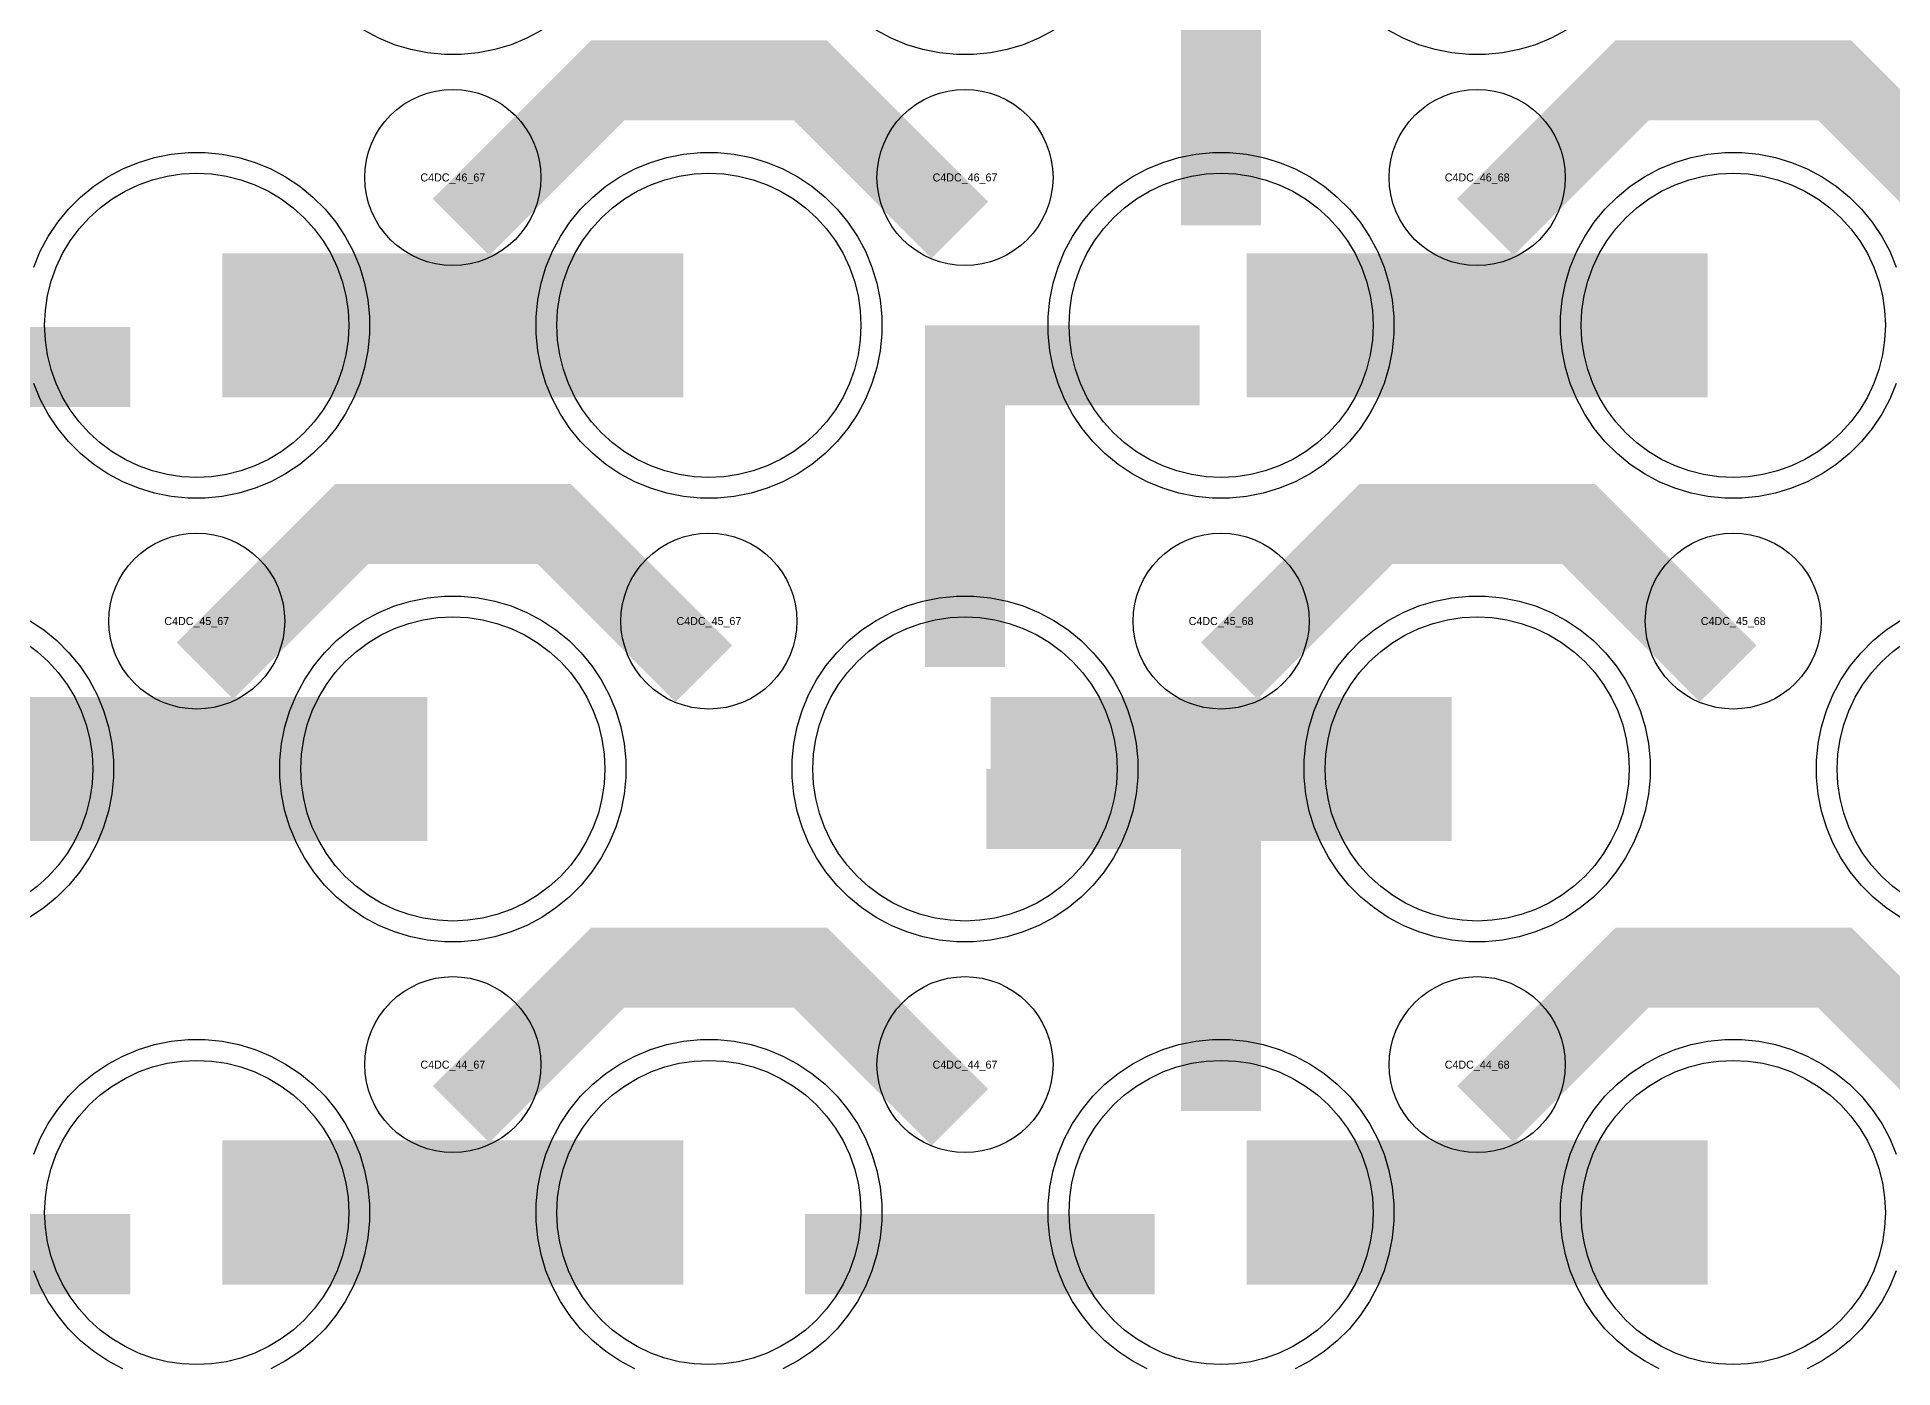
# Model space of a CAD drawing. Extents: x -11880 to 11880, y -14992 to 14992.
# Drawn here: x 9390 to 9970, y -8791 to -8376 of the extents above; entities that cross this region are included whole.
import ezdxf
from ezdxf.enums import TextEntityAlignment as Align

# ---------------------------------------------------------------- set-up
doc = ezdxf.new("R2010")
doc.units = 0
doc.header["$MEASUREMENT"] = 0
for name, color, linetype in [('GDS_775_DT_237', 138, 'CONTINUOUS'), ('RDL1_FS', 34, 'CONTINUOUS'), ('RDL_BS', 160, 'CONTINUOUS')]:
    doc.layers.add(name, color=color, linetype=linetype)

msp = doc.modelspace()

# ---------------------------------------------------------------- linework, layer by layer
at = {"layer": 'RDL1_FS', "color": 241, "true_color": 0xf7abae}
for points in [[(9440, -8513.124), (9435.343, -8512.895), (9430.732, -8512.211), (9426.209, -8511.079), (9421.819, -8509.507), (9417.605, -8507.515), (9413.605, -8505.117), (9409.86, -8502.339), (9406.406, -8499.209), (9403.276, -8495.755), (9400.498, -8492.01), (9398.1, -8488.01), (9396.108, -8483.796), (9394.536, -8479.406), (9393.404, -8474.883), (9392.72, -8470.272), (9392.491, -8465.615), (9392.72, -8460.958), (9393.404, -8456.347), (9394.536, -8451.824), (9396.108, -8447.434), (9398.1, -8443.22), (9400.498, -8439.22), (9403.276, -8435.475), (9406.406, -8432.021), (9409.86, -8428.891), (9413.605, -8426.113), (9417.605, -8423.715), (9421.819, -8421.723), (9426.209, -8420.151), (9430.732, -8419.019), (9435.343, -8418.335), (9440, -8418.106), (9444.657, -8418.335), (9449.268, -8419.019), (9453.791, -8420.151), (9458.181, -8421.723), (9462.395, -8423.715), (9466.395, -8426.113), (9470.14, -8428.891), (9473.594, -8432.021), (9476.724, -8435.475), (9479.502, -8439.22), (9481.9, -8443.22), (9483.892, -8447.434), (9485.464, -8451.824), (9486.596, -8456.347), (9487.28, -8460.958), (9487.509, -8465.615), (9487.28, -8470.272), (9486.596, -8474.883), (9485.464, -8479.406), (9483.892, -8483.796), (9481.9, -8488.01), (9479.502, -8492.01), (9476.724, -8495.755), (9473.594, -8499.209), (9470.14, -8502.339), (9466.395, -8505.117), (9462.395, -8507.515), (9458.181, -8509.507), (9453.791, -8511.079), (9449.268, -8512.211), (9444.657, -8512.895)], [(9600, -8513.124), (9595.343, -8512.895), (9590.732, -8512.211), (9586.209, -8511.079), (9581.819, -8509.507), (9577.605, -8507.515), (9573.605, -8505.117), (9569.86, -8502.339), (9566.406, -8499.209), (9563.276, -8495.755), (9560.498, -8492.01), (9558.1, -8488.01), (9556.108, -8483.796), (9554.536, -8479.406), (9553.404, -8474.883), (9552.72, -8470.272), (9552.491, -8465.615), (9552.72, -8460.958), (9553.404, -8456.347), (9554.536, -8451.824), (9556.108, -8447.434), (9558.1, -8443.22), (9560.498, -8439.22), (9563.276, -8435.475), (9566.406, -8432.021), (9569.86, -8428.891), (9573.605, -8426.113), (9577.605, -8423.715), (9581.819, -8421.723), (9586.209, -8420.151), (9590.732, -8419.019), (9595.343, -8418.335), (9600, -8418.106), (9604.657, -8418.335), (9609.268, -8419.019), (9613.791, -8420.151), (9618.181, -8421.723), (9622.395, -8423.715), (9626.395, -8426.113), (9630.14, -8428.891), (9633.594, -8432.021), (9636.724, -8435.475), (9639.502, -8439.22), (9641.9, -8443.22), (9643.892, -8447.434), (9645.464, -8451.824), (9646.596, -8456.347), (9647.28, -8460.958), (9647.509, -8465.615), (9647.28, -8470.272), (9646.596, -8474.883), (9645.464, -8479.406), (9643.892, -8483.796), (9641.9, -8488.01), (9639.502, -8492.01), (9636.724, -8495.755), (9633.594, -8499.209), (9630.14, -8502.339), (9626.395, -8505.117), (9622.395, -8507.515), (9618.181, -8509.507), (9613.791, -8511.079), (9609.268, -8512.211), (9604.657, -8512.895)], [(9520, -8651.689), (9515.343, -8651.46), (9510.732, -8650.776), (9506.209, -8649.644), (9501.819, -8648.072), (9497.605, -8646.08), (9493.605, -8643.682), (9489.86, -8640.904), (9486.406, -8637.774), (9483.276, -8634.32), (9480.498, -8630.575), (9478.1, -8626.575), (9476.108, -8622.361), (9474.536, -8617.971), (9473.404, -8613.448), (9472.72, -8608.837), (9472.491, -8604.18), (9472.72, -8599.523), (9473.404, -8594.912), (9474.536, -8590.389), (9476.108, -8585.999), (9478.1, -8581.785), (9480.498, -8577.785), (9483.276, -8574.04), (9486.406, -8570.586), (9489.86, -8567.456), (9493.605, -8564.678), (9497.605, -8562.28), (9501.819, -8560.288), (9506.209, -8558.716), (9510.732, -8557.584), (9515.343, -8556.9), (9520, -8556.671), (9524.657, -8556.9), (9529.268, -8557.584), (9533.791, -8558.716), (9538.181, -8560.288), (9542.395, -8562.28), (9546.395, -8564.678), (9550.14, -8567.456), (9553.594, -8570.586), (9556.724, -8574.04), (9559.502, -8577.785), (9561.9, -8581.785), (9563.892, -8585.999), (9565.464, -8590.389), (9566.596, -8594.912), (9567.28, -8599.523), (9567.509, -8604.18), (9567.28, -8608.837), (9566.596, -8613.448), (9565.464, -8617.971), (9563.892, -8622.361), (9561.9, -8626.575), (9559.502, -8630.575), (9556.724, -8634.32), (9553.594, -8637.774), (9550.14, -8640.904), (9546.395, -8643.682), (9542.395, -8646.08), (9538.181, -8648.072), (9533.791, -8649.644), (9529.268, -8650.776), (9524.657, -8651.46)]]:
    msp.add_lwpolyline(points, close=True, dxfattribs=at)
at = {"layer": 'RDL1_FS'}
for points in [[(9760, -8513.124), (9755.343, -8512.895), (9750.732, -8512.211), (9746.209, -8511.079), (9741.819, -8509.507), (9737.605, -8507.515), (9733.605, -8505.117), (9729.86, -8502.339), (9726.406, -8499.209), (9723.276, -8495.755), (9720.498, -8492.01), (9718.1, -8488.01), (9716.108, -8483.796), (9714.536, -8479.406), (9713.404, -8474.883), (9712.72, -8470.272), (9712.491, -8465.615), (9712.72, -8460.958), (9713.404, -8456.347), (9714.536, -8451.824), (9716.108, -8447.434), (9718.1, -8443.22), (9720.498, -8439.22), (9723.276, -8435.475), (9726.406, -8432.021), (9729.86, -8428.891), (9733.605, -8426.113), (9737.605, -8423.715), (9741.819, -8421.723), (9746.209, -8420.151), (9750.732, -8419.019), (9755.343, -8418.335), (9760, -8418.106), (9764.657, -8418.335), (9769.268, -8419.019), (9773.791, -8420.151), (9778.181, -8421.723), (9782.395, -8423.715), (9786.395, -8426.113), (9790.14, -8428.891), (9793.594, -8432.021), (9796.724, -8435.475), (9799.502, -8439.22), (9801.9, -8443.22), (9803.892, -8447.434), (9805.464, -8451.824), (9806.596, -8456.347), (9807.28, -8460.958), (9807.509, -8465.615), (9807.28, -8470.272), (9806.596, -8474.883), (9805.464, -8479.406), (9803.892, -8483.796), (9801.9, -8488.01), (9799.502, -8492.01), (9796.724, -8495.755), (9793.594, -8499.209), (9790.14, -8502.339), (9786.395, -8505.117), (9782.395, -8507.515), (9778.181, -8509.507), (9773.791, -8511.079), (9769.268, -8512.211), (9764.657, -8512.895)], [(9920, -8513.124), (9915.343, -8512.895), (9910.732, -8512.211), (9906.209, -8511.079), (9901.819, -8509.507), (9897.605, -8507.515), (9893.605, -8505.117), (9889.86, -8502.339), (9886.406, -8499.209), (9883.276, -8495.755), (9880.498, -8492.01), (9878.1, -8488.01), (9876.108, -8483.796), (9874.536, -8479.406), (9873.404, -8474.883), (9872.72, -8470.272), (9872.491, -8465.615), (9872.72, -8460.958), (9873.404, -8456.347), (9874.536, -8451.824), (9876.108, -8447.434), (9878.1, -8443.22), (9880.498, -8439.22), (9883.276, -8435.475), (9886.406, -8432.021), (9889.86, -8428.891), (9893.605, -8426.113), (9897.605, -8423.715), (9901.819, -8421.723), (9906.209, -8420.151), (9910.732, -8419.019), (9915.343, -8418.335), (9920, -8418.106), (9924.657, -8418.335), (9929.268, -8419.019), (9933.791, -8420.151), (9938.181, -8421.723), (9942.395, -8423.715), (9946.395, -8426.113), (9950.14, -8428.891), (9953.594, -8432.021), (9956.724, -8435.475), (9959.502, -8439.22), (9961.9, -8443.22), (9963.892, -8447.434), (9965.464, -8451.824), (9966.596, -8456.347), (9967.28, -8460.958), (9967.509, -8465.615), (9967.28, -8470.272), (9966.596, -8474.883), (9965.464, -8479.406), (9963.892, -8483.796), (9961.9, -8488.01), (9959.502, -8492.01), (9956.724, -8495.755), (9953.594, -8499.209), (9950.14, -8502.339), (9946.395, -8505.117), (9942.395, -8507.515), (9938.181, -8509.507), (9933.791, -8511.079), (9929.268, -8512.211), (9924.657, -8512.895)], [(9680, -8651.689), (9675.343, -8651.46), (9670.732, -8650.776), (9666.209, -8649.644), (9661.819, -8648.072), (9657.605, -8646.08), (9653.605, -8643.682), (9649.86, -8640.904), (9646.406, -8637.774), (9643.276, -8634.32), (9640.498, -8630.575), (9638.1, -8626.575), (9636.108, -8622.361), (9634.536, -8617.971), (9633.404, -8613.448), (9632.72, -8608.837), (9632.491, -8604.18), (9632.72, -8599.523), (9633.404, -8594.912), (9634.536, -8590.389), (9636.108, -8585.999), (9638.1, -8581.785), (9640.498, -8577.785), (9643.276, -8574.04), (9646.406, -8570.586), (9649.86, -8567.456), (9653.605, -8564.678), (9657.605, -8562.28), (9661.819, -8560.288), (9666.209, -8558.716), (9670.732, -8557.584), (9675.343, -8556.9), (9680, -8556.671), (9684.657, -8556.9), (9689.268, -8557.584), (9693.791, -8558.716), (9698.181, -8560.288), (9702.395, -8562.28), (9706.395, -8564.678), (9710.14, -8567.456), (9713.594, -8570.586), (9716.724, -8574.04), (9719.502, -8577.785), (9721.9, -8581.785), (9723.892, -8585.999), (9725.464, -8590.389), (9726.596, -8594.912), (9727.28, -8599.523), (9727.509, -8604.18), (9727.28, -8608.837), (9726.596, -8613.448), (9725.464, -8617.971), (9723.892, -8622.361), (9721.9, -8626.575), (9719.502, -8630.575), (9716.724, -8634.32), (9713.594, -8637.774), (9710.14, -8640.904), (9706.395, -8643.682), (9702.395, -8646.08), (9698.181, -8648.072), (9693.791, -8649.644), (9689.268, -8650.776), (9684.657, -8651.46)], [(9840, -8651.689), (9835.343, -8651.46), (9830.732, -8650.776), (9826.209, -8649.644), (9821.819, -8648.072), (9817.605, -8646.08), (9813.605, -8643.682), (9809.86, -8640.904), (9806.406, -8637.774), (9803.276, -8634.32), (9800.498, -8630.575), (9798.1, -8626.575), (9796.108, -8622.361), (9794.536, -8617.971), (9793.404, -8613.448), (9792.72, -8608.837), (9792.491, -8604.18), (9792.72, -8599.523), (9793.404, -8594.912), (9794.536, -8590.389), (9796.108, -8585.999), (9798.1, -8581.785), (9800.498, -8577.785), (9803.276, -8574.04), (9806.406, -8570.586), (9809.86, -8567.456), (9813.605, -8564.678), (9817.605, -8562.28), (9821.819, -8560.288), (9826.209, -8558.716), (9830.732, -8557.584), (9835.343, -8556.9), (9840, -8556.671), (9844.657, -8556.9), (9849.268, -8557.584), (9853.791, -8558.716), (9858.181, -8560.288), (9862.395, -8562.28), (9866.395, -8564.678), (9870.14, -8567.456), (9873.594, -8570.586), (9876.724, -8574.04), (9879.502, -8577.785), (9881.9, -8581.785), (9883.892, -8585.999), (9885.464, -8590.389), (9886.596, -8594.912), (9887.28, -8599.523), (9887.509, -8604.18), (9887.28, -8608.837), (9886.596, -8613.448), (9885.464, -8617.971), (9883.892, -8622.361), (9881.9, -8626.575), (9879.502, -8630.575), (9876.724, -8634.32), (9873.594, -8637.774), (9870.14, -8640.904), (9866.395, -8643.682), (9862.395, -8646.08), (9858.181, -8648.072), (9853.791, -8649.644), (9849.268, -8650.776), (9844.657, -8651.46)], [(9440, -8790.254), (9435.343, -8790.025), (9430.732, -8789.341), (9426.209, -8788.209), (9421.819, -8786.637), (9417.605, -8784.645), (9413.605, -8782.247), (9409.86, -8779.469), (9406.406, -8776.339), (9403.276, -8772.885), (9400.498, -8769.14), (9398.1, -8765.14), (9396.108, -8760.926), (9394.536, -8756.536), (9393.404, -8752.013), (9392.72, -8747.402), (9392.491, -8742.745), (9392.72, -8738.088), (9393.404, -8733.477), (9394.536, -8728.954), (9396.108, -8724.564), (9398.1, -8720.35), (9400.498, -8716.35), (9403.276, -8712.605), (9406.406, -8709.151), (9409.86, -8706.021), (9413.605, -8703.243), (9417.605, -8700.845), (9421.819, -8698.853), (9426.209, -8697.281), (9430.732, -8696.149), (9435.343, -8695.465), (9440, -8695.236), (9444.657, -8695.465), (9449.268, -8696.149), (9453.791, -8697.281), (9458.181, -8698.853), (9462.395, -8700.845), (9466.395, -8703.243), (9470.14, -8706.021), (9473.594, -8709.151), (9476.724, -8712.605), (9479.502, -8716.35), (9481.9, -8720.35), (9483.892, -8724.564), (9485.464, -8728.954), (9486.596, -8733.477), (9487.28, -8738.088), (9487.509, -8742.745), (9487.28, -8747.402), (9486.596, -8752.013), (9485.464, -8756.536), (9483.892, -8760.926), (9481.9, -8765.14), (9479.502, -8769.14), (9476.724, -8772.885), (9473.594, -8776.339), (9470.14, -8779.469), (9466.395, -8782.247), (9462.395, -8784.645), (9458.181, -8786.637), (9453.791, -8788.209), (9449.268, -8789.341), (9444.657, -8790.025)], [(9600, -8790.254), (9595.343, -8790.025), (9590.732, -8789.341), (9586.209, -8788.209), (9581.819, -8786.637), (9577.605, -8784.645), (9573.605, -8782.247), (9569.86, -8779.469), (9566.406, -8776.339), (9563.276, -8772.885), (9560.498, -8769.14), (9558.1, -8765.14), (9556.108, -8760.926), (9554.536, -8756.536), (9553.404, -8752.013), (9552.72, -8747.402), (9552.491, -8742.745), (9552.72, -8738.088), (9553.404, -8733.477), (9554.536, -8728.954), (9556.108, -8724.564), (9558.1, -8720.35), (9560.498, -8716.35), (9563.276, -8712.605), (9566.406, -8709.151), (9569.86, -8706.021), (9573.605, -8703.243), (9577.605, -8700.845), (9581.819, -8698.853), (9586.209, -8697.281), (9590.732, -8696.149), (9595.343, -8695.465), (9600, -8695.236), (9604.657, -8695.465), (9609.268, -8696.149), (9613.791, -8697.281), (9618.181, -8698.853), (9622.395, -8700.845), (9626.395, -8703.243), (9630.14, -8706.021), (9633.594, -8709.151), (9636.724, -8712.605), (9639.502, -8716.35), (9641.9, -8720.35), (9643.892, -8724.564), (9645.464, -8728.954), (9646.596, -8733.477), (9647.28, -8738.088), (9647.509, -8742.745), (9647.28, -8747.402), (9646.596, -8752.013), (9645.464, -8756.536), (9643.892, -8760.926), (9641.9, -8765.14), (9639.502, -8769.14), (9636.724, -8772.885), (9633.594, -8776.339), (9630.14, -8779.469), (9626.395, -8782.247), (9622.395, -8784.645), (9618.181, -8786.637), (9613.791, -8788.209), (9609.268, -8789.341), (9604.657, -8790.025)], [(9760, -8790.254), (9755.343, -8790.025), (9750.732, -8789.341), (9746.209, -8788.209), (9741.819, -8786.637), (9737.605, -8784.645), (9733.605, -8782.247), (9729.86, -8779.469), (9726.406, -8776.339), (9723.276, -8772.885), (9720.498, -8769.14), (9718.1, -8765.14), (9716.108, -8760.926), (9714.536, -8756.536), (9713.404, -8752.013), (9712.72, -8747.402), (9712.491, -8742.745), (9712.72, -8738.088), (9713.404, -8733.477), (9714.536, -8728.954), (9716.108, -8724.564), (9718.1, -8720.35), (9720.498, -8716.35), (9723.276, -8712.605), (9726.406, -8709.151), (9729.86, -8706.021), (9733.605, -8703.243), (9737.605, -8700.845), (9741.819, -8698.853), (9746.209, -8697.281), (9750.732, -8696.149), (9755.343, -8695.465), (9760, -8695.236), (9764.657, -8695.465), (9769.268, -8696.149), (9773.791, -8697.281), (9778.181, -8698.853), (9782.395, -8700.845), (9786.395, -8703.243), (9790.14, -8706.021), (9793.594, -8709.151), (9796.724, -8712.605), (9799.502, -8716.35), (9801.9, -8720.35), (9803.892, -8724.564), (9805.464, -8728.954), (9806.596, -8733.477), (9807.28, -8738.088), (9807.509, -8742.745), (9807.28, -8747.402), (9806.596, -8752.013), (9805.464, -8756.536), (9803.892, -8760.926), (9801.9, -8765.14), (9799.502, -8769.14), (9796.724, -8772.885), (9793.594, -8776.339), (9790.14, -8779.469), (9786.395, -8782.247), (9782.395, -8784.645), (9778.181, -8786.637), (9773.791, -8788.209), (9769.268, -8789.341), (9764.657, -8790.025)], [(9920, -8790.254), (9915.343, -8790.025), (9910.732, -8789.341), (9906.209, -8788.209), (9901.819, -8786.637), (9897.605, -8784.645), (9893.605, -8782.247), (9889.86, -8779.469), (9886.406, -8776.339), (9883.276, -8772.885), (9880.498, -8769.14), (9878.1, -8765.14), (9876.108, -8760.926), (9874.536, -8756.536), (9873.404, -8752.013), (9872.72, -8747.402), (9872.491, -8742.745), (9872.72, -8738.088), (9873.404, -8733.477), (9874.536, -8728.954), (9876.108, -8724.564), (9878.1, -8720.35), (9880.498, -8716.35), (9883.276, -8712.605), (9886.406, -8709.151), (9889.86, -8706.021), (9893.605, -8703.243), (9897.605, -8700.845), (9901.819, -8698.853), (9906.209, -8697.281), (9910.732, -8696.149), (9915.343, -8695.465), (9920, -8695.236), (9924.657, -8695.465), (9929.268, -8696.149), (9933.791, -8697.281), (9938.181, -8698.853), (9942.395, -8700.845), (9946.395, -8703.243), (9950.14, -8706.021), (9953.594, -8709.151), (9956.724, -8712.605), (9959.502, -8716.35), (9961.9, -8720.35), (9963.892, -8724.564), (9965.464, -8728.954), (9966.596, -8733.477), (9967.28, -8738.088), (9967.509, -8742.745), (9967.28, -8747.402), (9966.596, -8752.013), (9965.464, -8756.536), (9963.892, -8760.926), (9961.9, -8765.14), (9959.502, -8769.14), (9956.724, -8772.885), (9953.594, -8776.339), (9950.14, -8779.469), (9946.395, -8782.247), (9942.395, -8784.645), (9938.181, -8786.637), (9933.791, -8788.209), (9929.268, -8789.341), (9924.657, -8790.025)]]:
    msp.add_lwpolyline(points, close=True, dxfattribs=at)
at = {"layer": 'RDL1_FS', "color": 241, "true_color": 0xf7abae}
for points in [[(9448.002, -8465.615, 45, 45, 0), (9520.002, -8465.615, 45, 45, 0)], [(9520.002, -8465.615, 45, 45, 0), (9592.002, -8465.615, 45, 45, 0)], [(9368.002, -8604.18, 45, 45, 0), (9440.002, -8604.18, 45, 45, 0)], [(9440.002, -8604.18, 45, 45, 0), (9512.002, -8604.18, 45, 45, 0)]]:
    msp.add_lwpolyline(points, format="xyseb", dxfattribs=at)
at = {"layer": 'RDL1_FS'}
for points in [[(9768.002, -8465.615, 45, 45, 0), (9840.002, -8465.615, 45, 45, 0)], [(9840.002, -8465.615, 45, 45, 0), (9912.002, -8465.615, 45, 45, 0)], [(9688.002, -8604.18, 45, 45, 0), (9760.002, -8604.18, 45, 45, 0)], [(9760.002, -8604.18, 45, 45, 0), (9832.002, -8604.18, 45, 45, 0)], [(9448.002, -8742.745, 45, 45, 0), (9520.002, -8742.745, 45, 45, 0)], [(9520.002, -8742.745, 45, 45, 0), (9592.002, -8742.745, 45, 45, 0)], [(9768.002, -8742.745, 45, 45, 0), (9840.002, -8742.745, 45, 45, 0)], [(9840.002, -8742.745, 45, 45, 0), (9912.002, -8742.745, 45, 45, 0)]]:
    msp.add_lwpolyline(points, format="xyseb", dxfattribs=at)
at = {"layer": 'RDL1_FS', "color": 241, "true_color": 0xf7abae}
msp.add_lwpolyline([(9386.395, -8564.678), (9390.14, -8567.456), (9393.594, -8570.586), (9396.724, -8574.04), (9399.502, -8577.785), (9401.9, -8581.785), (9403.892, -8585.999), (9405.464, -8590.389), (9406.596, -8594.912), (9407.28, -8599.523), (9407.509, -8604.18), (9407.28, -8608.837), (9406.596, -8613.448), (9405.464, -8617.971), (9403.892, -8622.361), (9401.9, -8626.575), (9399.502, -8630.575), (9396.724, -8634.32), (9393.594, -8637.774), (9390.14, -8640.904), (9386.395, -8643.682)], dxfattribs=at)
at = {"layer": 'RDL1_FS'}
msp.add_lwpolyline([(9973.605, -8643.682), (9969.86, -8640.904), (9966.406, -8637.774), (9963.276, -8634.32), (9960.498, -8630.575), (9958.1, -8626.575), (9956.108, -8622.361), (9954.536, -8617.971), (9953.404, -8613.448), (9952.72, -8608.837), (9952.491, -8604.18), (9952.72, -8599.523), (9953.404, -8594.912), (9954.536, -8590.389), (9956.108, -8585.999), (9958.1, -8581.785), (9960.498, -8577.785), (9963.276, -8574.04), (9966.406, -8570.586), (9969.86, -8567.456), (9973.605, -8564.678)], dxfattribs=at)
at = {"layer": 'RDL_BS'}
for points in [[(9760, -8434.34, 25, 25, 0), (9760, -8327.563, 25, 25, 0)], [(9760, -8358.032, 25, 25, 0), (9760, -8403.652, 25, 25, 0)], [(9522.562, -8434.929, 25, 25, 0), (9568.377, -8389.114, 25, 25, 0), (9601.93, -8389.114, 25, 25, 0)], [(9678.401, -8435.828, 25, 25, 0), (9631.687, -8389.114, 25, 25, 0), (9601.929, -8389.114, 25, 25, 0)], [(9842.562, -8434.929, 25, 25, 0), (9888.377, -8389.114, 25, 25, 0), (9921.93, -8389.114, 25, 25, 0)], [(9998.401, -8435.828, 25, 25, 0), (9951.687, -8389.114, 25, 25, 0), (9921.929, -8389.114, 25, 25, 0)], [(9680, -8572.392, 25, 25, 0), (9680, -8465.615, 25, 25, 0)], [(9667.5, -8478.115, 25, 25, 0), (9753.333, -8478.115, 25, 25, 0)], [(9707.056, -8478.115, 25, 25, 0), (9748.26, -8478.115, 25, 25, 0)], [(9680, -8496.084, 25, 25, 0), (9680, -8541.704, 25, 25, 0)], [(9442.562, -8573.494, 25, 25, 0), (9488.377, -8527.679, 25, 25, 0), (9521.93, -8527.679, 25, 25, 0)], [(9598.401, -8574.393, 25, 25, 0), (9551.687, -8527.679, 25, 25, 0), (9521.929, -8527.679, 25, 25, 0)], [(9762.562, -8573.494, 25, 25, 0), (9808.377, -8527.679, 25, 25, 0), (9841.93, -8527.679, 25, 25, 0)], [(9918.401, -8574.393, 25, 25, 0), (9871.687, -8527.679, 25, 25, 0), (9841.929, -8527.679, 25, 25, 0)], [(9760, -8711.007, 25, 25, 0), (9760, -8604.23, 25, 25, 0)], [(9772.5, -8616.73, 25, 25, 0), (9686.667, -8616.73, 25, 25, 0)], [(9732.944, -8616.73, 25, 25, 0), (9691.74, -8616.73, 25, 25, 0)], [(9760, -8634.699, 25, 25, 0), (9760, -8680.319, 25, 25, 0)], [(9522.562, -8712.059, 25, 25, 0), (9568.377, -8666.244, 25, 25, 0), (9601.93, -8666.244, 25, 25, 0)], [(9678.401, -8712.958, 25, 25, 0), (9631.687, -8666.244, 25, 25, 0), (9601.929, -8666.244, 25, 25, 0)], [(9842.562, -8712.059, 25, 25, 0), (9888.377, -8666.244, 25, 25, 0), (9921.93, -8666.244, 25, 25, 0)], [(9998.401, -8712.958, 25, 25, 0), (9951.687, -8666.244, 25, 25, 0), (9921.929, -8666.244, 25, 25, 0)], [(9310.016, -8755.758, 25, 25, 0), (9419.281, -8755.758, 25, 25, 0)], [(9630.016, -8755.758, 25, 25, 0), (9739.281, -8755.758, 25, 25, 0)]]:
    msp.add_lwpolyline(points, format="xyseb", dxfattribs=at)
for points in [[(9547.777, -8373.438), (9543.115, -8375.93), (9538.205, -8377.961), (9533.165, -8379.492), (9527.938, -8380.538), (9522.644, -8381.055), (9517.356, -8381.055), (9512.062, -8380.538), (9506.835, -8379.492), (9501.795, -8377.961), (9496.885, -8375.93), (9492.223, -8373.438)], [(9707.777, -8373.438), (9703.115, -8375.93), (9698.205, -8377.961), (9693.165, -8379.492), (9687.938, -8380.538), (9682.644, -8381.055), (9677.356, -8381.055), (9672.062, -8380.538), (9666.835, -8379.492), (9661.795, -8377.961), (9656.885, -8375.93), (9652.223, -8373.438)], [(9867.777, -8373.438), (9863.115, -8375.93), (9858.205, -8377.961), (9853.165, -8379.492), (9847.938, -8380.538), (9842.644, -8381.055), (9837.356, -8381.055), (9832.062, -8380.538), (9826.835, -8379.492), (9821.795, -8377.961), (9816.885, -8375.93), (9812.223, -8373.438)], [(9970.906, -8483.82), (9968.875, -8488.73), (9966.383, -8493.392), (9963.436, -8497.806), (9960.074, -8501.907), (9956.292, -8505.689), (9952.191, -8509.051), (9947.777, -8511.998), (9943.115, -8514.49), (9938.205, -8516.521), (9933.165, -8518.052), (9927.938, -8519.098), (9922.644, -8519.615), (9917.356, -8519.615), (9912.062, -8519.098), (9906.835, -8518.052), (9901.795, -8516.521), (9896.885, -8514.49), (9892.223, -8511.998), (9887.809, -8509.051), (9883.708, -8505.689), (9879.926, -8501.907), (9876.564, -8497.806), (9873.617, -8493.392), (9871.125, -8488.73), (9869.094, -8483.82), (9867.563, -8478.78), (9866.517, -8473.553), (9866, -8468.259), (9866, -8462.971), (9866.517, -8457.677), (9867.563, -8452.45), (9869.094, -8447.41), (9871.125, -8442.5), (9873.617, -8437.838), (9876.564, -8433.424), (9879.926, -8429.323), (9883.708, -8425.541), (9887.809, -8422.179), (9892.223, -8419.232), (9896.885, -8416.74), (9901.795, -8414.709), (9906.835, -8413.178), (9912.062, -8412.132), (9917.356, -8411.615), (9922.644, -8411.615), (9927.938, -8412.132), (9933.165, -8413.178), (9938.205, -8414.709), (9943.115, -8416.74), (9947.777, -8419.232), (9952.191, -8422.179), (9956.292, -8425.541), (9960.074, -8429.323), (9963.436, -8433.424), (9966.383, -8437.838), (9968.875, -8442.5), (9970.906, -8447.41)], [(9972.223, -8650.563), (9967.809, -8647.616), (9963.708, -8644.254), (9959.926, -8640.472), (9956.564, -8636.371), (9953.617, -8631.957), (9951.125, -8627.295), (9949.094, -8622.385), (9947.563, -8617.345), (9946.517, -8612.118), (9946, -8606.824), (9946, -8601.536), (9946.517, -8596.242), (9947.563, -8591.015), (9949.094, -8585.975), (9951.125, -8581.065), (9953.617, -8576.403), (9956.564, -8571.989), (9959.926, -8567.888), (9963.708, -8564.106), (9967.809, -8560.744), (9972.223, -8557.797)], [(9389.094, -8724.54), (9391.125, -8719.63), (9393.617, -8714.968), (9396.564, -8710.554), (9399.926, -8706.453), (9403.708, -8702.671), (9407.809, -8699.309), (9412.223, -8696.362), (9416.885, -8693.87), (9421.795, -8691.839), (9426.835, -8690.308), (9432.062, -8689.262), (9437.356, -8688.745), (9442.644, -8688.745), (9447.938, -8689.262), (9453.165, -8690.308), (9458.205, -8691.839), (9463.115, -8693.87), (9467.777, -8696.362), (9472.191, -8699.309), (9476.292, -8702.671), (9480.074, -8706.453), (9483.436, -8710.554), (9486.383, -8714.968), (9488.875, -8719.63), (9490.906, -8724.54), (9492.437, -8729.58), (9493.483, -8734.807), (9494, -8740.101), (9494, -8745.389), (9493.483, -8750.683), (9492.437, -8755.91), (9490.906, -8760.95), (9488.875, -8765.86), (9486.383, -8770.522), (9483.436, -8774.936), (9480.074, -8779.037), (9476.292, -8782.819), (9472.191, -8786.181), (9467.777, -8789.128), (9463.115, -8791.62)], [(9576.885, -8791.62), (9572.223, -8789.128), (9567.809, -8786.181), (9563.708, -8782.819), (9559.926, -8779.037), (9556.564, -8774.936), (9553.617, -8770.522), (9551.125, -8765.86), (9549.094, -8760.95), (9547.563, -8755.91), (9546.517, -8750.683), (9546, -8745.389), (9546, -8740.101), (9546.517, -8734.807), (9547.563, -8729.58), (9549.094, -8724.54), (9551.125, -8719.63), (9553.617, -8714.968), (9556.564, -8710.554), (9559.926, -8706.453), (9563.708, -8702.671), (9567.809, -8699.309), (9572.223, -8696.362), (9576.885, -8693.87), (9581.795, -8691.839), (9586.835, -8690.308), (9592.062, -8689.262), (9597.356, -8688.745), (9602.644, -8688.745), (9607.938, -8689.262), (9613.165, -8690.308), (9618.205, -8691.839), (9623.115, -8693.87), (9627.777, -8696.362), (9632.191, -8699.309), (9636.292, -8702.671), (9640.074, -8706.453), (9643.436, -8710.554), (9646.383, -8714.968), (9648.875, -8719.63), (9650.906, -8724.54), (9652.437, -8729.58), (9653.483, -8734.807), (9654, -8740.101), (9654, -8745.389), (9653.483, -8750.683), (9652.437, -8755.91), (9650.906, -8760.95), (9648.875, -8765.86), (9646.383, -8770.522), (9643.436, -8774.936), (9640.074, -8779.037), (9636.292, -8782.819), (9632.191, -8786.181), (9627.777, -8789.128), (9623.115, -8791.62)], [(9736.885, -8791.62), (9732.223, -8789.128), (9727.809, -8786.181), (9723.708, -8782.819), (9719.926, -8779.037), (9716.564, -8774.936), (9713.617, -8770.522), (9711.125, -8765.86), (9709.094, -8760.95), (9707.563, -8755.91), (9706.517, -8750.683), (9706, -8745.389), (9706, -8740.101), (9706.517, -8734.807), (9707.563, -8729.58), (9709.094, -8724.54), (9711.125, -8719.63), (9713.617, -8714.968), (9716.564, -8710.554), (9719.926, -8706.453), (9723.708, -8702.671), (9727.809, -8699.309), (9732.223, -8696.362), (9736.885, -8693.87), (9741.795, -8691.839), (9746.835, -8690.308), (9752.062, -8689.262), (9757.356, -8688.745), (9762.644, -8688.745), (9767.938, -8689.262), (9773.165, -8690.308), (9778.205, -8691.839), (9783.115, -8693.87), (9787.777, -8696.362), (9792.191, -8699.309), (9796.292, -8702.671), (9800.074, -8706.453), (9803.436, -8710.554), (9806.383, -8714.968), (9808.875, -8719.63), (9810.906, -8724.54), (9812.437, -8729.58), (9813.483, -8734.807), (9814, -8740.101), (9814, -8745.389), (9813.483, -8750.683), (9812.437, -8755.91), (9810.906, -8760.95), (9808.875, -8765.86), (9806.383, -8770.522), (9803.436, -8774.936), (9800.074, -8779.037), (9796.292, -8782.819), (9792.191, -8786.181), (9787.777, -8789.128), (9783.115, -8791.62)], [(9896.885, -8791.62), (9892.223, -8789.128), (9887.809, -8786.181), (9883.708, -8782.819), (9879.926, -8779.037), (9876.564, -8774.936), (9873.617, -8770.522), (9871.125, -8765.86), (9869.094, -8760.95), (9867.563, -8755.91), (9866.517, -8750.683), (9866, -8745.389), (9866, -8740.101), (9866.517, -8734.807), (9867.563, -8729.58), (9869.094, -8724.54), (9871.125, -8719.63), (9873.617, -8714.968), (9876.564, -8710.554), (9879.926, -8706.453), (9883.708, -8702.671), (9887.809, -8699.309), (9892.223, -8696.362), (9896.885, -8693.87), (9901.795, -8691.839), (9906.835, -8690.308), (9912.062, -8689.262), (9917.356, -8688.745), (9922.644, -8688.745), (9927.938, -8689.262), (9933.165, -8690.308), (9938.205, -8691.839), (9943.115, -8693.87), (9947.777, -8696.362), (9952.191, -8699.309), (9956.292, -8702.671), (9960.074, -8706.453), (9963.436, -8710.554), (9966.383, -8714.968), (9968.875, -8719.63), (9970.906, -8724.54)], [(9416.885, -8791.62), (9412.223, -8789.128), (9407.809, -8786.181), (9403.708, -8782.819), (9399.926, -8779.037), (9396.564, -8774.936), (9393.617, -8770.522), (9391.125, -8765.86), (9389.094, -8760.95)], [(9970.906, -8760.95), (9968.875, -8765.86), (9966.383, -8770.522), (9963.436, -8774.936), (9960.074, -8779.037), (9956.292, -8782.819), (9952.191, -8786.181), (9947.777, -8789.128), (9943.115, -8791.62)]]:
    msp.add_lwpolyline(points, dxfattribs=at)
for points in [[(9520, -8446.921), (9517.307, -8446.789), (9514.635, -8446.393), (9512.016, -8445.736), (9509.481, -8444.829), (9507.044, -8443.677), (9504.72, -8442.284), (9502.557, -8440.681), (9500.558, -8438.869), (9498.746, -8436.87), (9497.143, -8434.707), (9495.75, -8432.383), (9494.598, -8429.946), (9493.691, -8427.411), (9493.034, -8424.792), (9492.638, -8422.12), (9492.506, -8419.427), (9492.638, -8416.734), (9493.034, -8414.062), (9493.691, -8411.443), (9494.598, -8408.908), (9495.75, -8406.471), (9497.143, -8404.147), (9498.746, -8401.984), (9500.558, -8399.985), (9502.557, -8398.173), (9504.72, -8396.57), (9507.044, -8395.177), (9509.481, -8394.025), (9512.016, -8393.118), (9514.635, -8392.461), (9517.307, -8392.065), (9520, -8391.933), (9522.693, -8392.065), (9525.365, -8392.461), (9527.984, -8393.118), (9530.519, -8394.025), (9532.956, -8395.177), (9535.28, -8396.57), (9537.443, -8398.173), (9539.442, -8399.985), (9541.254, -8401.984), (9542.857, -8404.147), (9544.25, -8406.471), (9545.402, -8408.908), (9546.309, -8411.443), (9546.966, -8414.062), (9547.362, -8416.734), (9547.494, -8419.427), (9547.362, -8422.12), (9546.966, -8424.792), (9546.309, -8427.411), (9545.402, -8429.946), (9544.25, -8432.383), (9542.857, -8434.707), (9541.254, -8436.87), (9539.442, -8438.869), (9537.443, -8440.681), (9535.28, -8442.284), (9532.956, -8443.677), (9530.519, -8444.829), (9527.984, -8445.736), (9525.365, -8446.393), (9522.693, -8446.789)], [(9680, -8446.921), (9677.307, -8446.789), (9674.635, -8446.393), (9672.016, -8445.736), (9669.481, -8444.829), (9667.044, -8443.677), (9664.72, -8442.284), (9662.557, -8440.681), (9660.558, -8438.869), (9658.746, -8436.87), (9657.143, -8434.707), (9655.75, -8432.383), (9654.598, -8429.946), (9653.691, -8427.411), (9653.034, -8424.792), (9652.638, -8422.12), (9652.506, -8419.427), (9652.638, -8416.734), (9653.034, -8414.062), (9653.691, -8411.443), (9654.598, -8408.908), (9655.75, -8406.471), (9657.143, -8404.147), (9658.746, -8401.984), (9660.558, -8399.985), (9662.557, -8398.173), (9664.72, -8396.57), (9667.044, -8395.177), (9669.481, -8394.025), (9672.016, -8393.118), (9674.635, -8392.461), (9677.307, -8392.065), (9680, -8391.933), (9682.693, -8392.065), (9685.365, -8392.461), (9687.984, -8393.118), (9690.519, -8394.025), (9692.956, -8395.177), (9695.28, -8396.57), (9697.443, -8398.173), (9699.442, -8399.985), (9701.254, -8401.984), (9702.857, -8404.147), (9704.25, -8406.471), (9705.402, -8408.908), (9706.309, -8411.443), (9706.966, -8414.062), (9707.362, -8416.734), (9707.494, -8419.427), (9707.362, -8422.12), (9706.966, -8424.792), (9706.309, -8427.411), (9705.402, -8429.946), (9704.25, -8432.383), (9702.857, -8434.707), (9701.254, -8436.87), (9699.442, -8438.869), (9697.443, -8440.681), (9695.28, -8442.284), (9692.956, -8443.677), (9690.519, -8444.829), (9687.984, -8445.736), (9685.365, -8446.393), (9682.693, -8446.789)], [(9840, -8446.921), (9837.307, -8446.789), (9834.635, -8446.393), (9832.016, -8445.736), (9829.481, -8444.829), (9827.044, -8443.677), (9824.72, -8442.284), (9822.557, -8440.681), (9820.558, -8438.869), (9818.746, -8436.87), (9817.143, -8434.707), (9815.75, -8432.383), (9814.598, -8429.946), (9813.691, -8427.411), (9813.034, -8424.792), (9812.638, -8422.12), (9812.506, -8419.427), (9812.638, -8416.734), (9813.034, -8414.062), (9813.691, -8411.443), (9814.598, -8408.908), (9815.75, -8406.471), (9817.143, -8404.147), (9818.746, -8401.984), (9820.558, -8399.985), (9822.557, -8398.173), (9824.72, -8396.57), (9827.044, -8395.177), (9829.481, -8394.025), (9832.016, -8393.118), (9834.635, -8392.461), (9837.307, -8392.065), (9840, -8391.933), (9842.693, -8392.065), (9845.365, -8392.461), (9847.984, -8393.118), (9850.519, -8394.025), (9852.956, -8395.177), (9855.28, -8396.57), (9857.443, -8398.173), (9859.442, -8399.985), (9861.254, -8401.984), (9862.857, -8404.147), (9864.25, -8406.471), (9865.402, -8408.908), (9866.309, -8411.443), (9866.966, -8414.062), (9867.362, -8416.734), (9867.494, -8419.427), (9867.362, -8422.12), (9866.966, -8424.792), (9866.309, -8427.411), (9865.402, -8429.946), (9864.25, -8432.383), (9862.857, -8434.707), (9861.254, -8436.87), (9859.442, -8438.869), (9857.443, -8440.681), (9855.28, -8442.284), (9852.956, -8443.677), (9850.519, -8444.829), (9847.984, -8445.736), (9845.365, -8446.393), (9842.693, -8446.789)], [(9757.356, -8519.615), (9752.062, -8519.098), (9746.835, -8518.052), (9741.795, -8516.521), (9736.885, -8514.49), (9732.223, -8511.998), (9727.809, -8509.051), (9723.708, -8505.689), (9719.926, -8501.907), (9716.564, -8497.806), (9713.617, -8493.392), (9711.125, -8488.73), (9709.094, -8483.82), (9707.563, -8478.78), (9706.517, -8473.553), (9706, -8468.259), (9706, -8462.971), (9706.517, -8457.677), (9707.563, -8452.45), (9709.094, -8447.41), (9711.125, -8442.5), (9713.617, -8437.838), (9716.564, -8433.424), (9719.926, -8429.323), (9723.708, -8425.541), (9727.809, -8422.179), (9732.223, -8419.232), (9736.885, -8416.74), (9741.795, -8414.709), (9746.835, -8413.178), (9752.062, -8412.132), (9757.356, -8411.615), (9762.644, -8411.615), (9767.938, -8412.132), (9773.165, -8413.178), (9778.205, -8414.709), (9783.115, -8416.74), (9787.777, -8419.232), (9792.191, -8422.179), (9796.292, -8425.541), (9800.074, -8429.323), (9803.436, -8433.424), (9806.383, -8437.838), (9808.875, -8442.5), (9810.906, -8447.41), (9812.437, -8452.45), (9813.483, -8457.677), (9814, -8462.971), (9814, -8468.259), (9813.483, -8473.553), (9812.437, -8478.78), (9810.906, -8483.82), (9808.875, -8488.73), (9806.383, -8493.392), (9803.436, -8497.806), (9800.074, -8501.907), (9796.292, -8505.689), (9792.191, -8509.051), (9787.777, -8511.998), (9783.115, -8514.49), (9778.205, -8516.521), (9773.165, -8518.052), (9767.938, -8519.098), (9762.644, -8519.615)], [(9440, -8585.486), (9437.307, -8585.354), (9434.635, -8584.958), (9432.016, -8584.301), (9429.481, -8583.394), (9427.044, -8582.242), (9424.72, -8580.849), (9422.557, -8579.246), (9420.558, -8577.434), (9418.746, -8575.435), (9417.143, -8573.272), (9415.75, -8570.948), (9414.598, -8568.511), (9413.691, -8565.976), (9413.034, -8563.357), (9412.638, -8560.685), (9412.506, -8557.992), (9412.638, -8555.299), (9413.034, -8552.627), (9413.691, -8550.008), (9414.598, -8547.473), (9415.75, -8545.036), (9417.143, -8542.712), (9418.746, -8540.549), (9420.558, -8538.55), (9422.557, -8536.738), (9424.72, -8535.135), (9427.044, -8533.742), (9429.481, -8532.59), (9432.016, -8531.683), (9434.635, -8531.026), (9437.307, -8530.63), (9440, -8530.498), (9442.693, -8530.63), (9445.365, -8531.026), (9447.984, -8531.683), (9450.519, -8532.59), (9452.956, -8533.742), (9455.28, -8535.135), (9457.443, -8536.738), (9459.442, -8538.55), (9461.254, -8540.549), (9462.857, -8542.712), (9464.25, -8545.036), (9465.402, -8547.473), (9466.309, -8550.008), (9466.966, -8552.627), (9467.362, -8555.299), (9467.494, -8557.992), (9467.362, -8560.685), (9466.966, -8563.357), (9466.309, -8565.976), (9465.402, -8568.511), (9464.25, -8570.948), (9462.857, -8573.272), (9461.254, -8575.435), (9459.442, -8577.434), (9457.443, -8579.246), (9455.28, -8580.849), (9452.956, -8582.242), (9450.519, -8583.394), (9447.984, -8584.301), (9445.365, -8584.958), (9442.693, -8585.354)], [(9600, -8585.486), (9597.307, -8585.354), (9594.635, -8584.958), (9592.016, -8584.301), (9589.481, -8583.394), (9587.044, -8582.242), (9584.72, -8580.849), (9582.557, -8579.246), (9580.558, -8577.434), (9578.746, -8575.435), (9577.143, -8573.272), (9575.75, -8570.948), (9574.598, -8568.511), (9573.691, -8565.976), (9573.034, -8563.357), (9572.638, -8560.685), (9572.506, -8557.992), (9572.638, -8555.299), (9573.034, -8552.627), (9573.691, -8550.008), (9574.598, -8547.473), (9575.75, -8545.036), (9577.143, -8542.712), (9578.746, -8540.549), (9580.558, -8538.55), (9582.557, -8536.738), (9584.72, -8535.135), (9587.044, -8533.742), (9589.481, -8532.59), (9592.016, -8531.683), (9594.635, -8531.026), (9597.307, -8530.63), (9600, -8530.498), (9602.693, -8530.63), (9605.365, -8531.026), (9607.984, -8531.683), (9610.519, -8532.59), (9612.956, -8533.742), (9615.28, -8535.135), (9617.443, -8536.738), (9619.442, -8538.55), (9621.254, -8540.549), (9622.857, -8542.712), (9624.25, -8545.036), (9625.402, -8547.473), (9626.309, -8550.008), (9626.966, -8552.627), (9627.362, -8555.299), (9627.494, -8557.992), (9627.362, -8560.685), (9626.966, -8563.357), (9626.309, -8565.976), (9625.402, -8568.511), (9624.25, -8570.948), (9622.857, -8573.272), (9621.254, -8575.435), (9619.442, -8577.434), (9617.443, -8579.246), (9615.28, -8580.849), (9612.956, -8582.242), (9610.519, -8583.394), (9607.984, -8584.301), (9605.365, -8584.958), (9602.693, -8585.354)], [(9760, -8585.486), (9757.307, -8585.354), (9754.635, -8584.958), (9752.016, -8584.301), (9749.481, -8583.394), (9747.044, -8582.242), (9744.72, -8580.849), (9742.557, -8579.246), (9740.558, -8577.434), (9738.746, -8575.435), (9737.143, -8573.272), (9735.75, -8570.948), (9734.598, -8568.511), (9733.691, -8565.976), (9733.034, -8563.357), (9732.638, -8560.685), (9732.506, -8557.992), (9732.638, -8555.299), (9733.034, -8552.627), (9733.691, -8550.008), (9734.598, -8547.473), (9735.75, -8545.036), (9737.143, -8542.712), (9738.746, -8540.549), (9740.558, -8538.55), (9742.557, -8536.738), (9744.72, -8535.135), (9747.044, -8533.742), (9749.481, -8532.59), (9752.016, -8531.683), (9754.635, -8531.026), (9757.307, -8530.63), (9760, -8530.498), (9762.693, -8530.63), (9765.365, -8531.026), (9767.984, -8531.683), (9770.519, -8532.59), (9772.956, -8533.742), (9775.28, -8535.135), (9777.443, -8536.738), (9779.442, -8538.55), (9781.254, -8540.549), (9782.857, -8542.712), (9784.25, -8545.036), (9785.402, -8547.473), (9786.309, -8550.008), (9786.966, -8552.627), (9787.362, -8555.299), (9787.494, -8557.992), (9787.362, -8560.685), (9786.966, -8563.357), (9786.309, -8565.976), (9785.402, -8568.511), (9784.25, -8570.948), (9782.857, -8573.272), (9781.254, -8575.435), (9779.442, -8577.434), (9777.443, -8579.246), (9775.28, -8580.849), (9772.956, -8582.242), (9770.519, -8583.394), (9767.984, -8584.301), (9765.365, -8584.958), (9762.693, -8585.354)], [(9920, -8585.486), (9917.307, -8585.354), (9914.635, -8584.958), (9912.016, -8584.301), (9909.481, -8583.394), (9907.044, -8582.242), (9904.72, -8580.849), (9902.557, -8579.246), (9900.558, -8577.434), (9898.746, -8575.435), (9897.143, -8573.272), (9895.75, -8570.948), (9894.598, -8568.511), (9893.691, -8565.976), (9893.034, -8563.357), (9892.638, -8560.685), (9892.506, -8557.992), (9892.638, -8555.299), (9893.034, -8552.627), (9893.691, -8550.008), (9894.598, -8547.473), (9895.75, -8545.036), (9897.143, -8542.712), (9898.746, -8540.549), (9900.558, -8538.55), (9902.557, -8536.738), (9904.72, -8535.135), (9907.044, -8533.742), (9909.481, -8532.59), (9912.016, -8531.683), (9914.635, -8531.026), (9917.307, -8530.63), (9920, -8530.498), (9922.693, -8530.63), (9925.365, -8531.026), (9927.984, -8531.683), (9930.519, -8532.59), (9932.956, -8533.742), (9935.28, -8535.135), (9937.443, -8536.738), (9939.442, -8538.55), (9941.254, -8540.549), (9942.857, -8542.712), (9944.25, -8545.036), (9945.402, -8547.473), (9946.309, -8550.008), (9946.966, -8552.627), (9947.362, -8555.299), (9947.494, -8557.992), (9947.362, -8560.685), (9946.966, -8563.357), (9946.309, -8565.976), (9945.402, -8568.511), (9944.25, -8570.948), (9942.857, -8573.272), (9941.254, -8575.435), (9939.442, -8577.434), (9937.443, -8579.246), (9935.28, -8580.849), (9932.956, -8582.242), (9930.519, -8583.394), (9927.984, -8584.301), (9925.365, -8584.958), (9922.693, -8585.354)], [(9677.356, -8658.18), (9672.062, -8657.663), (9666.835, -8656.617), (9661.795, -8655.086), (9656.885, -8653.055), (9652.223, -8650.563), (9647.809, -8647.616), (9643.708, -8644.254), (9639.926, -8640.472), (9636.564, -8636.371), (9633.617, -8631.957), (9631.125, -8627.295), (9629.094, -8622.385), (9627.563, -8617.345), (9626.517, -8612.118), (9626, -8606.824), (9626, -8601.536), (9626.517, -8596.242), (9627.563, -8591.015), (9629.094, -8585.975), (9631.125, -8581.065), (9633.617, -8576.403), (9636.564, -8571.989), (9639.926, -8567.888), (9643.708, -8564.106), (9647.809, -8560.744), (9652.223, -8557.797), (9656.885, -8555.305), (9661.795, -8553.274), (9666.835, -8551.743), (9672.062, -8550.697), (9677.356, -8550.18), (9682.644, -8550.18), (9687.938, -8550.697), (9693.165, -8551.743), (9698.205, -8553.274), (9703.115, -8555.305), (9707.777, -8557.797), (9712.191, -8560.744), (9716.292, -8564.106), (9720.074, -8567.888), (9723.436, -8571.989), (9726.383, -8576.403), (9728.875, -8581.065), (9730.906, -8585.975), (9732.437, -8591.015), (9733.483, -8596.242), (9734, -8601.536), (9734, -8606.824), (9733.483, -8612.118), (9732.437, -8617.345), (9730.906, -8622.385), (9728.875, -8627.295), (9726.383, -8631.957), (9723.436, -8636.371), (9720.074, -8640.472), (9716.292, -8644.254), (9712.191, -8647.616), (9707.777, -8650.563), (9703.115, -8653.055), (9698.205, -8655.086), (9693.165, -8656.617), (9687.938, -8657.663), (9682.644, -8658.18)], [(9837.356, -8658.18), (9832.062, -8657.663), (9826.835, -8656.617), (9821.795, -8655.086), (9816.885, -8653.055), (9812.223, -8650.563), (9807.809, -8647.616), (9803.708, -8644.254), (9799.926, -8640.472), (9796.564, -8636.371), (9793.617, -8631.957), (9791.125, -8627.295), (9789.094, -8622.385), (9787.563, -8617.345), (9786.517, -8612.118), (9786, -8606.824), (9786, -8601.536), (9786.517, -8596.242), (9787.563, -8591.015), (9789.094, -8585.975), (9791.125, -8581.065), (9793.617, -8576.403), (9796.564, -8571.989), (9799.926, -8567.888), (9803.708, -8564.106), (9807.809, -8560.744), (9812.223, -8557.797), (9816.885, -8555.305), (9821.795, -8553.274), (9826.835, -8551.743), (9832.062, -8550.697), (9837.356, -8550.18), (9842.644, -8550.18), (9847.938, -8550.697), (9853.165, -8551.743), (9858.205, -8553.274), (9863.115, -8555.305), (9867.777, -8557.797), (9872.191, -8560.744), (9876.292, -8564.106), (9880.074, -8567.888), (9883.436, -8571.989), (9886.383, -8576.403), (9888.875, -8581.065), (9890.906, -8585.975), (9892.437, -8591.015), (9893.483, -8596.242), (9894, -8601.536), (9894, -8606.824), (9893.483, -8612.118), (9892.437, -8617.345), (9890.906, -8622.385), (9888.875, -8627.295), (9886.383, -8631.957), (9883.436, -8636.371), (9880.074, -8640.472), (9876.292, -8644.254), (9872.191, -8647.616), (9867.777, -8650.563), (9863.115, -8653.055), (9858.205, -8655.086), (9853.165, -8656.617), (9847.938, -8657.663), (9842.644, -8658.18)], [(9520, -8724.051), (9517.307, -8723.919), (9514.635, -8723.523), (9512.016, -8722.866), (9509.481, -8721.959), (9507.044, -8720.807), (9504.72, -8719.414), (9502.557, -8717.811), (9500.558, -8715.999), (9498.746, -8714), (9497.143, -8711.837), (9495.75, -8709.513), (9494.598, -8707.076), (9493.691, -8704.541), (9493.034, -8701.922), (9492.638, -8699.25), (9492.506, -8696.557), (9492.638, -8693.864), (9493.034, -8691.192), (9493.691, -8688.573), (9494.598, -8686.038), (9495.75, -8683.601), (9497.143, -8681.277), (9498.746, -8679.114), (9500.558, -8677.115), (9502.557, -8675.303), (9504.72, -8673.7), (9507.044, -8672.307), (9509.481, -8671.155), (9512.016, -8670.248), (9514.635, -8669.591), (9517.307, -8669.195), (9520, -8669.063), (9522.693, -8669.195), (9525.365, -8669.591), (9527.984, -8670.248), (9530.519, -8671.155), (9532.956, -8672.307), (9535.28, -8673.7), (9537.443, -8675.303), (9539.442, -8677.115), (9541.254, -8679.114), (9542.857, -8681.277), (9544.25, -8683.601), (9545.402, -8686.038), (9546.309, -8688.573), (9546.966, -8691.192), (9547.362, -8693.864), (9547.494, -8696.557), (9547.362, -8699.25), (9546.966, -8701.922), (9546.309, -8704.541), (9545.402, -8707.076), (9544.25, -8709.513), (9542.857, -8711.837), (9541.254, -8714), (9539.442, -8715.999), (9537.443, -8717.811), (9535.28, -8719.414), (9532.956, -8720.807), (9530.519, -8721.959), (9527.984, -8722.866), (9525.365, -8723.523), (9522.693, -8723.919)], [(9680, -8724.051), (9677.307, -8723.919), (9674.635, -8723.523), (9672.016, -8722.866), (9669.481, -8721.959), (9667.044, -8720.807), (9664.72, -8719.414), (9662.557, -8717.811), (9660.558, -8715.999), (9658.746, -8714), (9657.143, -8711.837), (9655.75, -8709.513), (9654.598, -8707.076), (9653.691, -8704.541), (9653.034, -8701.922), (9652.638, -8699.25), (9652.506, -8696.557), (9652.638, -8693.864), (9653.034, -8691.192), (9653.691, -8688.573), (9654.598, -8686.038), (9655.75, -8683.601), (9657.143, -8681.277), (9658.746, -8679.114), (9660.558, -8677.115), (9662.557, -8675.303), (9664.72, -8673.7), (9667.044, -8672.307), (9669.481, -8671.155), (9672.016, -8670.248), (9674.635, -8669.591), (9677.307, -8669.195), (9680, -8669.063), (9682.693, -8669.195), (9685.365, -8669.591), (9687.984, -8670.248), (9690.519, -8671.155), (9692.956, -8672.307), (9695.28, -8673.7), (9697.443, -8675.303), (9699.442, -8677.115), (9701.254, -8679.114), (9702.857, -8681.277), (9704.25, -8683.601), (9705.402, -8686.038), (9706.309, -8688.573), (9706.966, -8691.192), (9707.362, -8693.864), (9707.494, -8696.557), (9707.362, -8699.25), (9706.966, -8701.922), (9706.309, -8704.541), (9705.402, -8707.076), (9704.25, -8709.513), (9702.857, -8711.837), (9701.254, -8714), (9699.442, -8715.999), (9697.443, -8717.811), (9695.28, -8719.414), (9692.956, -8720.807), (9690.519, -8721.959), (9687.984, -8722.866), (9685.365, -8723.523), (9682.693, -8723.919)], [(9840, -8724.051), (9837.307, -8723.919), (9834.635, -8723.523), (9832.016, -8722.866), (9829.481, -8721.959), (9827.044, -8720.807), (9824.72, -8719.414), (9822.557, -8717.811), (9820.558, -8715.999), (9818.746, -8714), (9817.143, -8711.837), (9815.75, -8709.513), (9814.598, -8707.076), (9813.691, -8704.541), (9813.034, -8701.922), (9812.638, -8699.25), (9812.506, -8696.557), (9812.638, -8693.864), (9813.034, -8691.192), (9813.691, -8688.573), (9814.598, -8686.038), (9815.75, -8683.601), (9817.143, -8681.277), (9818.746, -8679.114), (9820.558, -8677.115), (9822.557, -8675.303), (9824.72, -8673.7), (9827.044, -8672.307), (9829.481, -8671.155), (9832.016, -8670.248), (9834.635, -8669.591), (9837.307, -8669.195), (9840, -8669.063), (9842.693, -8669.195), (9845.365, -8669.591), (9847.984, -8670.248), (9850.519, -8671.155), (9852.956, -8672.307), (9855.28, -8673.7), (9857.443, -8675.303), (9859.442, -8677.115), (9861.254, -8679.114), (9862.857, -8681.277), (9864.25, -8683.601), (9865.402, -8686.038), (9866.309, -8688.573), (9866.966, -8691.192), (9867.362, -8693.864), (9867.494, -8696.557), (9867.362, -8699.25), (9866.966, -8701.922), (9866.309, -8704.541), (9865.402, -8707.076), (9864.25, -8709.513), (9862.857, -8711.837), (9861.254, -8714), (9859.442, -8715.999), (9857.443, -8717.811), (9855.28, -8719.414), (9852.956, -8720.807), (9850.519, -8721.959), (9847.984, -8722.866), (9845.365, -8723.523), (9842.693, -8723.919)]]:
    msp.add_lwpolyline(points, close=True, dxfattribs=at)
at = {"layer": 'RDL_BS', "color": 241, "true_color": 0xf7abae}
for points in [[(9389.094, -8447.41), (9391.125, -8442.5), (9393.617, -8437.838), (9396.564, -8433.424), (9399.926, -8429.323), (9403.708, -8425.541), (9407.809, -8422.179), (9412.223, -8419.232), (9416.885, -8416.74), (9421.795, -8414.709), (9426.835, -8413.178), (9432.062, -8412.132), (9437.356, -8411.615), (9442.644, -8411.615), (9447.938, -8412.132), (9453.165, -8413.178), (9458.205, -8414.709), (9463.115, -8416.74), (9467.777, -8419.232), (9472.191, -8422.179), (9476.292, -8425.541), (9480.074, -8429.323), (9483.436, -8433.424), (9486.383, -8437.838), (9488.875, -8442.5), (9490.906, -8447.41), (9492.437, -8452.45), (9493.483, -8457.677), (9494, -8462.971), (9494, -8468.259), (9493.483, -8473.553), (9492.437, -8478.78), (9490.906, -8483.82), (9488.875, -8488.73), (9486.383, -8493.392), (9483.436, -8497.806), (9480.074, -8501.907), (9476.292, -8505.689), (9472.191, -8509.051), (9467.777, -8511.998), (9463.115, -8514.49), (9458.205, -8516.521), (9453.165, -8518.052), (9447.938, -8519.098), (9442.644, -8519.615), (9437.356, -8519.615), (9432.062, -8519.098), (9426.835, -8518.052), (9421.795, -8516.521), (9416.885, -8514.49), (9412.223, -8511.998), (9407.809, -8509.051), (9403.708, -8505.689), (9399.926, -8501.907), (9396.564, -8497.806), (9393.617, -8493.392), (9391.125, -8488.73), (9389.094, -8483.82)], [(9387.777, -8557.797), (9392.191, -8560.744), (9396.292, -8564.106), (9400.074, -8567.888), (9403.436, -8571.989), (9406.383, -8576.403), (9408.875, -8581.065), (9410.906, -8585.975), (9412.437, -8591.015), (9413.483, -8596.242), (9414, -8601.536), (9414, -8606.824), (9413.483, -8612.118), (9412.437, -8617.345), (9410.906, -8622.385), (9408.875, -8627.295), (9406.383, -8631.957), (9403.436, -8636.371), (9400.074, -8640.472), (9396.292, -8644.254), (9392.191, -8647.616), (9387.777, -8650.563)]]:
    msp.add_lwpolyline(points, dxfattribs=at)
for points in [[(9597.356, -8519.615), (9592.062, -8519.098), (9586.835, -8518.052), (9581.795, -8516.521), (9576.885, -8514.49), (9572.223, -8511.998), (9567.809, -8509.051), (9563.708, -8505.689), (9559.926, -8501.907), (9556.564, -8497.806), (9553.617, -8493.392), (9551.125, -8488.73), (9549.094, -8483.82), (9547.563, -8478.78), (9546.517, -8473.553), (9546, -8468.259), (9546, -8462.971), (9546.517, -8457.677), (9547.563, -8452.45), (9549.094, -8447.41), (9551.125, -8442.5), (9553.617, -8437.838), (9556.564, -8433.424), (9559.926, -8429.323), (9563.708, -8425.541), (9567.809, -8422.179), (9572.223, -8419.232), (9576.885, -8416.74), (9581.795, -8414.709), (9586.835, -8413.178), (9592.062, -8412.132), (9597.356, -8411.615), (9602.644, -8411.615), (9607.938, -8412.132), (9613.165, -8413.178), (9618.205, -8414.709), (9623.115, -8416.74), (9627.777, -8419.232), (9632.191, -8422.179), (9636.292, -8425.541), (9640.074, -8429.323), (9643.436, -8433.424), (9646.383, -8437.838), (9648.875, -8442.5), (9650.906, -8447.41), (9652.437, -8452.45), (9653.483, -8457.677), (9654, -8462.971), (9654, -8468.259), (9653.483, -8473.553), (9652.437, -8478.78), (9650.906, -8483.82), (9648.875, -8488.73), (9646.383, -8493.392), (9643.436, -8497.806), (9640.074, -8501.907), (9636.292, -8505.689), (9632.191, -8509.051), (9627.777, -8511.998), (9623.115, -8514.49), (9618.205, -8516.521), (9613.165, -8518.052), (9607.938, -8519.098), (9602.644, -8519.615)], [(9517.356, -8658.18), (9512.062, -8657.663), (9506.835, -8656.617), (9501.795, -8655.086), (9496.885, -8653.055), (9492.223, -8650.563), (9487.809, -8647.616), (9483.708, -8644.254), (9479.926, -8640.472), (9476.564, -8636.371), (9473.617, -8631.957), (9471.125, -8627.295), (9469.094, -8622.385), (9467.563, -8617.345), (9466.517, -8612.118), (9466, -8606.824), (9466, -8601.536), (9466.517, -8596.242), (9467.563, -8591.015), (9469.094, -8585.975), (9471.125, -8581.065), (9473.617, -8576.403), (9476.564, -8571.989), (9479.926, -8567.888), (9483.708, -8564.106), (9487.809, -8560.744), (9492.223, -8557.797), (9496.885, -8555.305), (9501.795, -8553.274), (9506.835, -8551.743), (9512.062, -8550.697), (9517.356, -8550.18), (9522.644, -8550.18), (9527.938, -8550.697), (9533.165, -8551.743), (9538.205, -8553.274), (9543.115, -8555.305), (9547.777, -8557.797), (9552.191, -8560.744), (9556.292, -8564.106), (9560.074, -8567.888), (9563.436, -8571.989), (9566.383, -8576.403), (9568.875, -8581.065), (9570.906, -8585.975), (9572.437, -8591.015), (9573.483, -8596.242), (9574, -8601.536), (9574, -8606.824), (9573.483, -8612.118), (9572.437, -8617.345), (9570.906, -8622.385), (9568.875, -8627.295), (9566.383, -8631.957), (9563.436, -8636.371), (9560.074, -8640.472), (9556.292, -8644.254), (9552.191, -8647.616), (9547.777, -8650.563), (9543.115, -8653.055), (9538.205, -8655.086), (9533.165, -8656.617), (9527.938, -8657.663), (9522.644, -8658.18)]]:
    msp.add_lwpolyline(points, close=True, dxfattribs=at)
msp.add_lwpolyline([(9310.016, -8478.628, 25, 25, 0), (9419.281, -8478.628, 25, 25, 0)], format="xyseb", dxfattribs=at)

# ---------------------------------------------------------------- texts
at = {"layer": 'GDS_775_DT_237'}
for s, p in [('C4DC_46_67', (9520, -8419.427)), ('C4DC_46_67', (9520, -8419.427)), ('C4DC_46_67', (9680, -8419.427)), ('C4DC_46_67', (9680, -8419.427)), ('C4DC_46_68', (9840, -8419.427)), ('C4DC_46_68', (9840, -8419.427)), ('C4DC_45_67', (9440, -8557.992)), ('C4DC_45_67', (9440, -8557.992)), ('C4DC_45_67', (9600, -8557.992)), ('C4DC_45_67', (9600, -8557.992)), ('C4DC_45_68', (9760, -8557.992)), ('C4DC_45_68', (9760, -8557.992)), ('C4DC_45_68', (9920, -8557.992)), ('C4DC_45_68', (9920, -8557.992)), ('C4DC_44_67', (9520, -8696.557)), ('C4DC_44_67', (9520, -8696.557)), ('C4DC_44_67', (9680, -8696.557)), ('C4DC_44_67', (9680, -8696.557)), ('C4DC_44_68', (9840, -8696.557)), ('C4DC_44_68', (9840, -8696.557))]:
    msp.add_text(s, height=2.5, dxfattribs=at).set_placement(p, align=Align.MIDDLE_CENTER)

doc.saveas('drawing.dxf')
